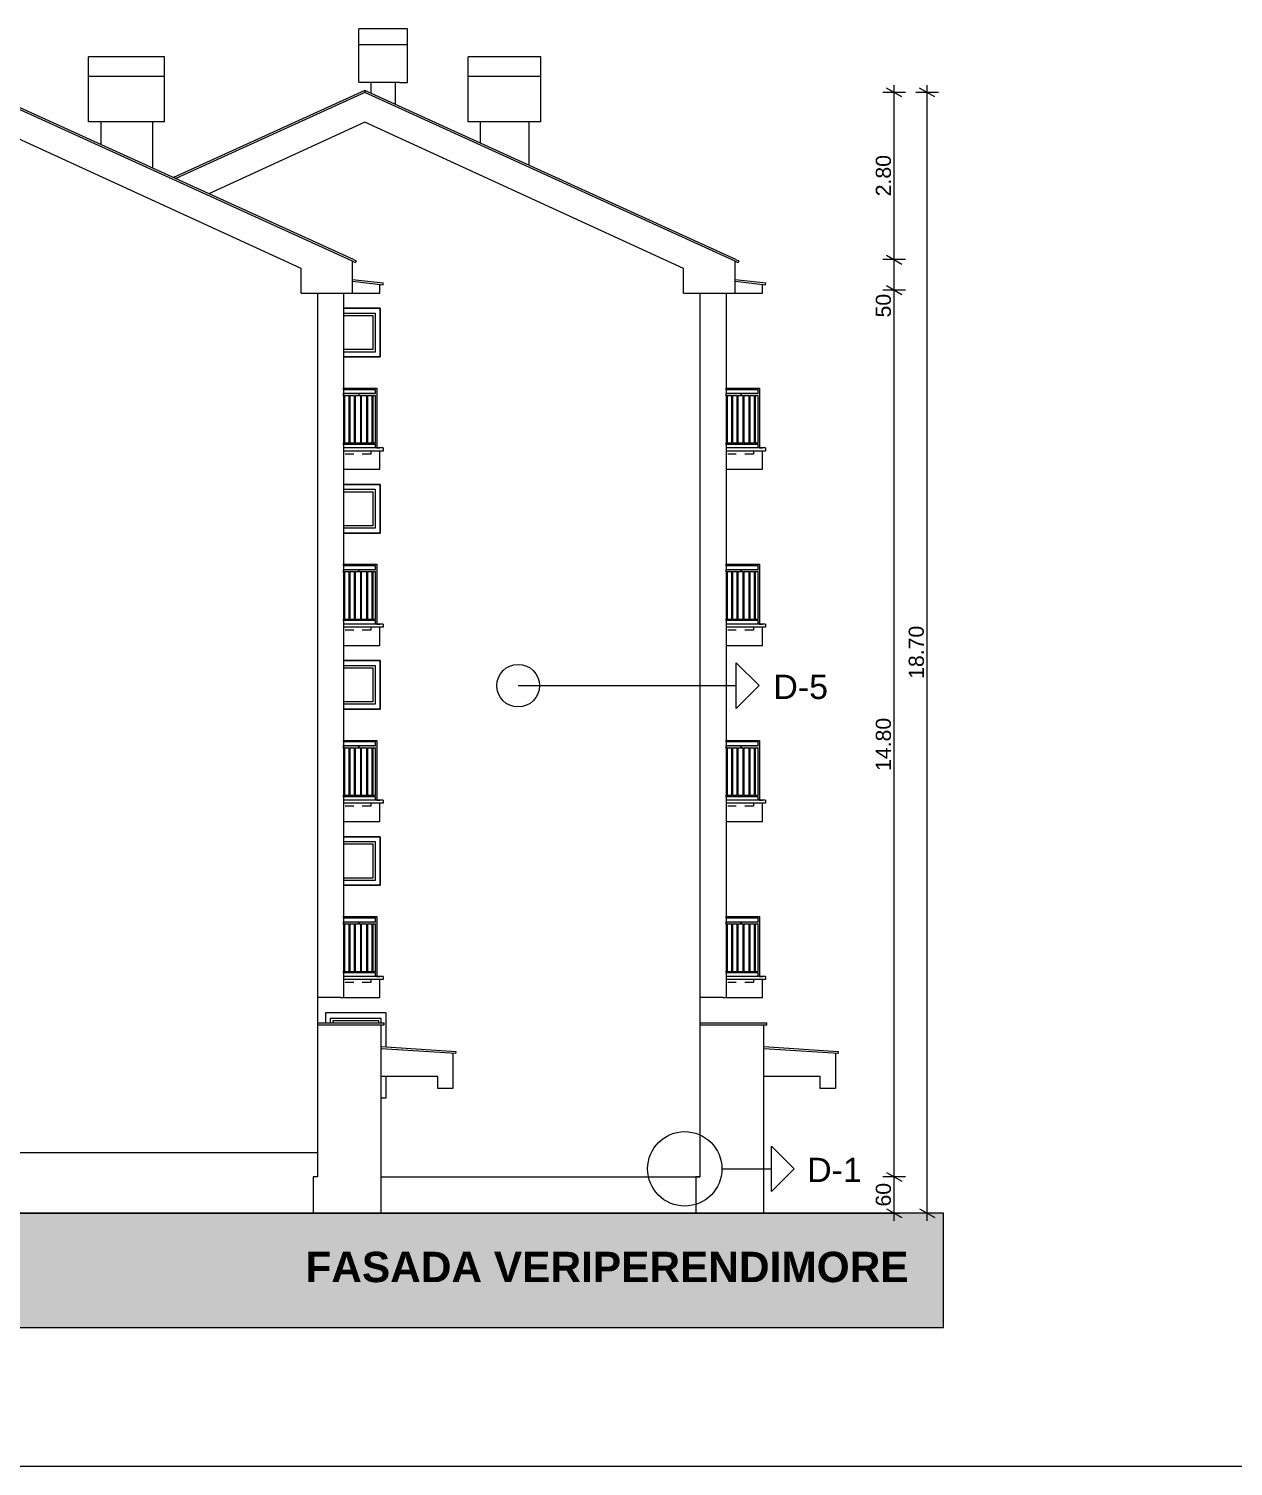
# Model space of a CAD drawing. Header units: millimetres. Extents: x 2791058 to 2855058, y -67651 to -18651.
# Drawn here: x 2812049 to 2831886, y -67651 to -43984 of the extents above; entities that cross this region are included whole.
import ezdxf

# ---------------------------------------------------------------- set-up
doc = ezdxf.new("R2010")
doc.units = ezdxf.units.MM
doc.header["$MEASUREMENT"] = 0
doc.linetypes.add('Dashed', pattern=[282.222223, 141.111112, -141.111112])
doc.linetypes.add('Hidden Line', pattern=[195.611112, 141.111112, -54.5])
for name, color, linetype, lineweight in [('2D Drafting - General_Pen_No__1', 7, 'Continuous', 0), ('Annotation - Text_Pen_No__1', 7, 'Continuous', 0), ('Annotation - Text_Pen_No__20', 1, 'Continuous', 0), ('Dimensioning - General_Pen_No__1', 7, 'Continuous', 0), ('Lines_Pen_No__20', 1, 'Continuous', 0), ('Shell - Roof_Pen_No__1', 7, 'Continuous', 0), ('Shell - Roof_Pen_No__20', 1, 'Continuous', 0), ('Shell - Roof_Pen_No__21', 7, 'Continuous', 0)]:
    doc.layers.add(name, color=color, linetype=linetype, lineweight=lineweight)
doc.layers.add('2D Drafting - General_Pen_No__61', color=7, linetype='Continuous', lineweight=0, true_color=0x6a6a6a)
doc.layers.add('Structural - Bearing_Pen_No__61', color=7, linetype='Continuous', lineweight=0, true_color=0x6a6a6a)
doc.layers.add('Dimensioning - General', color=7, linetype='Continuous')
doc.layers.add('Shell - Roof', color=7, linetype='Continuous')
doc.styles.add('GENERATED_STYLE_1', font='')
doc.styles.add('GENERATED_STYLE_3', font='')
doc.styles.add('GENERATED_STYLE_5', font='')
doc.styles.get('GENERATED_STYLE_1').set_extended_font_data('Arial')
doc.styles.get('GENERATED_STYLE_3').set_extended_font_data('Arial', bold=True)
doc.styles.get('GENERATED_STYLE_5').set_extended_font_data('Arial Unicode MS')
doc.dimstyles.new('GENERATED_STYLE__1', dxfattribs={"dimtxt": 250, "dimasz": 190, "dimexe": 0.18, "dimexo": 3, "dimgap": 0.09, "dimtad": 1, "dimlfac": 0.001, "dimzin": 0, "dimdsep": 46, "dimtxsty": 'GENERATED_STYLE_1', "dimblk": 'ARROWHEAD_2', "dimblk1": 'ARROWHEAD_2', "dimblk2": 'ARROWHEAD_2', "dimcen": 0.09, "dimclrd": 7, "dimclre": 7, "dimclrt": 7, "dimadec": 0, "dimazin": 0, "dimtfac": 1, "dimtdec": 4, "dimtmove": 0, "dimatfit": 3, "dimfxl": 1, "dimtolj": 1, "dimtzin": 0, "dimarcsym": 0})

# ---------------------------------------------------------------- blocks, each defined once
blk = doc.blocks.new('*D33', base_point=(2247654, -76425))
at = {"layer": 'Dimensioning - General_Pen_No__1', "color": 7, "linetype": 'Continuous', "lineweight": 0}
for p, q in [((2826490, -62885), (2826115, -62885)), ((2826177, -62813), (2826427, -62958)), ((2826302, -63485), (2826302, -62885)), ((2826177, -63413), (2826427, -63558)), ((2826490, -63485), (2826115, -63485)), ((2826302, -63608), (2826302, -63485))]:
    blk.add_line(p, q, dxfattribs=at)
at = {"layer": 'Dimensioning - General_Pen_No__1', "color": 7, "lineweight": 0, "insert": (2826252, -63375), "char_height": 250, "attachment_point": 7, "rotation": 90, "style": 'GENERATED_STYLE_1'}
blk.add_mtext('\\A1;{\\pql;\\fArial|b0|i0|c0|p34;60}', dxfattribs=at)
blk = doc.blocks.new('ARROWHEAD_2')
at = {"color": 0, "linetype": 'Continuous', "lineweight": 0}
for p, q in [((0, 0), (-1, 0)), ((-0.38, -0.66), (0.38, 0.66))]:
    blk.add_line(p, q, dxfattribs=at)
blk = doc.blocks.new('*D34', base_point=(2247654, -76425))
at = {"layer": 'Dimensioning - General_Pen_No__1', "color": 7, "linetype": 'Continuous', "lineweight": 0}
for p, q in [((2826177, -48213), (2826427, -48358)), ((2826490, -48285), (2826115, -48285)), ((2826302, -62885), (2826302, -48285)), ((2826490, -62885), (2826115, -62885)), ((2826177, -62813), (2826427, -62958))]:
    blk.add_line(p, q, dxfattribs=at)
at = {"layer": 'Dimensioning - General_Pen_No__1', "color": 7, "lineweight": 0, "char_height": 250, "attachment_point": 7, "rotation": 90, "style": 'GENERATED_STYLE_1'}
for s, insert in [('\\A1;{\\pql;\\fArial|b0|i0|c0|p34;50}', (2826252, -48737)), ('\\A1;{\\pql;\\fArial|b0|i0|c0|p34;14.80}', (2826252, -56203))]:
    blk.add_mtext(s, dxfattribs=dict(at, insert=insert))
blk = doc.blocks.new('*D35', base_point=(2247654, -76425))
at = {"layer": 'Dimensioning - General_Pen_No__1', "color": 7, "linetype": 'Continuous', "lineweight": 0}
for p, q in [((2826490, -47785), (2826115, -47785)), ((2826177, -47713), (2826427, -47858)), ((2826302, -48285), (2826302, -47785)), ((2826177, -48213), (2826427, -48358)), ((2826490, -48285), (2826115, -48285))]:
    blk.add_line(p, q, dxfattribs=at)
blk = doc.blocks.new('*D36', base_point=(2247654, -76425))
at = {"layer": 'Dimensioning - General_Pen_No__1', "color": 7, "linetype": 'Continuous', "lineweight": 0}
for p, q in [((2826427, -45105), (2826177, -44961)), ((2826302, -45033), (2826302, -44911)), ((2826490, -45033), (2826115, -45033)), ((2826302, -47785), (2826302, -45033)), ((2826490, -47785), (2826115, -47785)), ((2826177, -47713), (2826427, -47858))]:
    blk.add_line(p, q, dxfattribs=at)
at = {"layer": 'Dimensioning - General_Pen_No__1', "color": 7, "lineweight": 0, "insert": (2826252, -46742), "char_height": 250, "attachment_point": 7, "rotation": 90, "style": 'GENERATED_STYLE_1'}
blk.add_mtext('\\A1;{\\pql;\\fArial|b0|i0|c0|p34;2.80}', dxfattribs=at)
blk = doc.blocks.new('*D37', base_point=(2247654, -76425))
at = {"layer": 'Dimensioning - General_Pen_No__1', "color": 7, "linetype": 'Continuous', "lineweight": 0}
for p, q in [((2826969, -45105), (2826719, -44961)), ((2826844, -45033), (2826844, -44911)), ((2827031, -45033), (2826656, -45033)), ((2826844, -63485), (2826844, -45033)), ((2826719, -63413), (2826969, -63558)), ((2827031, -63485), (2826656, -63485)), ((2826844, -63608), (2826844, -63485))]:
    blk.add_line(p, q, dxfattribs=at)
at = {"layer": 'Dimensioning - General_Pen_No__1', "color": 7, "lineweight": 0, "insert": (2826794, -54687), "char_height": 250, "attachment_point": 7, "rotation": 90, "style": 'GENERATED_STYLE_1'}
blk.add_mtext('\\A1;{\\pql;\\fArial|b0|i0|c0|p34;18.70}', dxfattribs=at)
blk = doc.blocks.new('Line_1', base_point=(2820109, -54799))
at = {"layer": 'Shell - Roof_Pen_No__20', "color": 1, "linetype": 'Continuous', "lineweight": 0}
for p, q in [((2824076, -54799), (2823701, -54424)), ((2823701, -55174), (2823701, -54424)), ((2820109, -54799), (2823701, -54799)), ((2824076, -54799), (2823701, -55174))]:
    blk.add_line(p, q, dxfattribs=at)
blk = doc.blocks.new('Line_3', base_point=(2823466, -62755))
at = {"layer": 'Shell - Roof_Pen_No__20', "color": 1, "linetype": 'Continuous', "lineweight": 0}
for p, q in [((2824656, -62755), (2824281, -62380)), ((2824281, -63130), (2824281, -62380)), ((2823466, -62755), (2824281, -62755)), ((2824656, -62755), (2824281, -63130))]:
    blk.add_line(p, q, dxfattribs=at)

msp = doc.modelspace()

# ---------------------------------------------------------------- hatches: boundary and pattern name
at = {"layer": '2D Drafting - General_Pen_No__61', "linetype": 'Continuous', "lineweight": 0, "true_color": 0x6a6a6a}
msp.add_hatch(color=251, dxfattribs=at).paths.add_polyline_path([(2827113.941, -63485.425), (2800158.06, -63485.425), (2800158.06, -65369.581), (2827113.941, -65369.581)])
at = {"layer": 'Structural - Bearing_Pen_No__61', "linetype": 'Continuous', "lineweight": 0, "true_color": 0x6a6a6a}
for points in [[(2817233.848, -49900.833), (2817483.848, -49900.833), (2817483.848, -49926.06), (2817233.848, -49926.06)], [(2823533.848, -49900.833), (2823783.848, -49900.833), (2823783.848, -49926.06), (2823533.848, -49926.06)], [(2817233.848, -52800.833), (2817483.848, -52800.833), (2817483.848, -52826.06), (2817233.848, -52826.06)], [(2823533.848, -52800.833), (2823783.848, -52800.833), (2823783.848, -52826.06), (2823533.848, -52826.06)], [(2817233.848, -55700.833), (2817483.848, -55700.833), (2817483.848, -55726.06), (2817233.848, -55726.06)], [(2823533.848, -55700.833), (2823783.848, -55700.833), (2823783.848, -55726.06), (2823533.848, -55726.06)], [(2817233.848, -58600.833), (2817483.848, -58600.833), (2817483.848, -58626.06), (2817233.848, -58626.06)], [(2823533.848, -58600.833), (2823783.848, -58600.833), (2823783.848, -58626.06), (2823533.848, -58626.06)]]:
    msp.add_hatch(color=251, dxfattribs=at).paths.add_polyline_path(points)
h = msp.add_hatch(color=251, dxfattribs=at)
h.paths.add_polyline_path([(2817783.848, -49900.833), (2817783.848, -50886.06), (2817759.848, -50886.06), (2817759.848, -50828.56), (2817483.848, -50828.56), (2817483.848, -50803.56), (2817515.848, -50803.56), (2817515.848, -50026.06), (2817483.848, -50026.06), (2817483.848, -49986.06), (2817759.848, -49986.06), (2817759.848, -49926.06), (2817483.848, -49926.06), (2817483.848, -49900.833), (2817759.848, -49900.833)])
h.paths.add_polyline_path([(2817759.848, -50026.06), (2817713.348, -50026.06), (2817713.348, -50803.56), (2817759.848, -50803.56)], flags=0)
h.paths.add_polyline_path([(2817703.348, -50026.06), (2817625.848, -50026.06), (2817625.849, -50803.56), (2817703.348, -50803.56)], flags=0)
h.paths.add_polyline_path([(2817615.848, -50026.06), (2817525.848, -50026.06), (2817525.848, -50803.56), (2817615.848, -50803.56)], flags=0)
h = msp.add_hatch(color=251, dxfattribs=at)
h.paths.add_polyline_path([(2824083.848, -49900.833), (2824083.848, -50886.06), (2824059.848, -50886.06), (2824059.848, -50828.56), (2823783.848, -50828.56), (2823783.848, -50803.56), (2823815.848, -50803.56), (2823815.848, -50026.06), (2823783.848, -50026.06), (2823783.848, -49986.06), (2824059.848, -49986.06), (2824059.848, -49926.06), (2823783.848, -49926.06), (2823783.848, -49900.833), (2824059.848, -49900.833)])
h.paths.add_polyline_path([(2824059.848, -50026.06), (2824013.348, -50026.06), (2824013.348, -50803.56), (2824059.848, -50803.56)], flags=0)
h.paths.add_polyline_path([(2824003.348, -50026.06), (2823925.848, -50026.06), (2823925.849, -50803.56), (2824003.348, -50803.56)], flags=0)
h.paths.add_polyline_path([(2823915.848, -50026.06), (2823825.848, -50026.06), (2823825.848, -50803.56), (2823915.848, -50803.56)], flags=0)
h = msp.add_hatch(color=251, dxfattribs=at)
h.paths.add_polyline_path([(2817483.848, -50828.56), (2817233.848, -50828.56), (2817233.848, -50803.56), (2817240.848, -50803.56), (2817240.848, -50026.06), (2817233.848, -50026.06), (2817233.848, -49986.06), (2817483.848, -49986.06), (2817483.848, -50026.06), (2817425.848, -50026.06), (2817425.848, -50803.56), (2817483.848, -50803.56)])
h.paths.add_polyline_path([(2817415.848, -50803.56), (2817415.848, -50026.06), (2817338.348, -50026.06), (2817338.348, -50803.56)], flags=0)
h.paths.add_polyline_path([(2817250.848, -50803.56), (2817328.348, -50803.56), (2817328.348, -50026.06), (2817250.848, -50026.06)], flags=0)
h = msp.add_hatch(color=251, dxfattribs=at)
h.paths.add_polyline_path([(2823783.848, -50828.56), (2823533.848, -50828.56), (2823533.848, -50803.56), (2823540.848, -50803.56), (2823540.848, -50026.06), (2823533.848, -50026.06), (2823533.848, -49986.06), (2823783.848, -49986.06), (2823783.848, -50026.06), (2823725.848, -50026.06), (2823725.848, -50803.56), (2823783.848, -50803.56)])
h.paths.add_polyline_path([(2823715.848, -50803.56), (2823715.848, -50026.06), (2823638.348, -50026.06), (2823638.348, -50803.56)], flags=0)
h.paths.add_polyline_path([(2823550.848, -50803.56), (2823628.348, -50803.56), (2823628.348, -50026.06), (2823550.848, -50026.06)], flags=0)
h = msp.add_hatch(color=251, dxfattribs=at)
h.paths.add_polyline_path([(2817483.848, -53728.56), (2817233.848, -53728.56), (2817233.848, -53703.56), (2817240.848, -53703.56), (2817240.848, -52926.06), (2817233.848, -52926.06), (2817233.848, -52886.06), (2817483.848, -52886.06), (2817483.848, -52926.06), (2817425.848, -52926.06), (2817425.848, -53703.56), (2817483.848, -53703.56)])
h.paths.add_polyline_path([(2817415.848, -53703.56), (2817415.848, -52926.06), (2817338.348, -52926.06), (2817338.348, -53703.56)], flags=0)
h.paths.add_polyline_path([(2817250.848, -53703.56), (2817328.348, -53703.56), (2817328.348, -52926.06), (2817250.848, -52926.06)], flags=0)
h = msp.add_hatch(color=251, dxfattribs=at)
h.paths.add_polyline_path([(2817783.848, -52800.833), (2817783.848, -53786.06), (2817759.848, -53786.06), (2817759.848, -53728.56), (2817483.848, -53728.56), (2817483.848, -53703.56), (2817515.848, -53703.56), (2817515.848, -52926.06), (2817483.848, -52926.06), (2817483.848, -52886.06), (2817759.848, -52886.06), (2817759.848, -52826.06), (2817483.848, -52826.06), (2817483.848, -52800.833), (2817759.848, -52800.833)])
h.paths.add_polyline_path([(2817759.848, -52926.06), (2817713.348, -52926.06), (2817713.348, -53703.56), (2817759.848, -53703.56)], flags=0)
h.paths.add_polyline_path([(2817703.348, -52926.06), (2817625.848, -52926.06), (2817625.849, -53703.56), (2817703.348, -53703.56)], flags=0)
h.paths.add_polyline_path([(2817615.848, -52926.06), (2817525.848, -52926.06), (2817525.848, -53703.56), (2817615.848, -53703.56)], flags=0)
h = msp.add_hatch(color=251, dxfattribs=at)
h.paths.add_polyline_path([(2823783.848, -53728.56), (2823533.848, -53728.56), (2823533.848, -53703.56), (2823540.848, -53703.56), (2823540.848, -52926.06), (2823533.848, -52926.06), (2823533.848, -52886.06), (2823783.848, -52886.06), (2823783.848, -52926.06), (2823725.848, -52926.06), (2823725.848, -53703.56), (2823783.848, -53703.56)])
h.paths.add_polyline_path([(2823715.848, -53703.56), (2823715.848, -52926.06), (2823638.348, -52926.06), (2823638.348, -53703.56)], flags=0)
h.paths.add_polyline_path([(2823550.848, -53703.56), (2823628.348, -53703.56), (2823628.348, -52926.06), (2823550.848, -52926.06)], flags=0)
h = msp.add_hatch(color=251, dxfattribs=at)
h.paths.add_polyline_path([(2824083.848, -52800.833), (2824083.848, -53786.06), (2824059.848, -53786.06), (2824059.848, -53728.56), (2823783.848, -53728.56), (2823783.848, -53703.56), (2823815.848, -53703.56), (2823815.848, -52926.06), (2823783.848, -52926.06), (2823783.848, -52886.06), (2824059.848, -52886.06), (2824059.848, -52826.06), (2823783.848, -52826.06), (2823783.848, -52800.833), (2824059.848, -52800.833)])
h.paths.add_polyline_path([(2824059.848, -52926.06), (2824013.348, -52926.06), (2824013.348, -53703.56), (2824059.848, -53703.56)], flags=0)
h.paths.add_polyline_path([(2824003.348, -52926.06), (2823925.848, -52926.06), (2823925.849, -53703.56), (2824003.348, -53703.56)], flags=0)
h.paths.add_polyline_path([(2823915.848, -52926.06), (2823825.848, -52926.06), (2823825.848, -53703.56), (2823915.848, -53703.56)], flags=0)
h = msp.add_hatch(color=251, dxfattribs=at)
h.paths.add_polyline_path([(2817483.848, -56628.56), (2817233.848, -56628.56), (2817233.848, -56603.56), (2817240.848, -56603.56), (2817240.848, -55826.06), (2817233.848, -55826.06), (2817233.848, -55786.06), (2817483.848, -55786.06), (2817483.848, -55826.06), (2817425.848, -55826.06), (2817425.848, -56603.56), (2817483.848, -56603.56)])
h.paths.add_polyline_path([(2817415.848, -56603.56), (2817415.848, -55826.06), (2817338.348, -55826.06), (2817338.348, -56603.56)], flags=0)
h.paths.add_polyline_path([(2817250.848, -56603.56), (2817328.348, -56603.56), (2817328.348, -55826.06), (2817250.848, -55826.06)], flags=0)
h = msp.add_hatch(color=251, dxfattribs=at)
h.paths.add_polyline_path([(2817783.848, -55700.833), (2817783.848, -56686.06), (2817759.848, -56686.06), (2817759.848, -56628.56), (2817483.848, -56628.56), (2817483.848, -56603.56), (2817515.848, -56603.56), (2817515.848, -55826.06), (2817483.848, -55826.06), (2817483.848, -55786.06), (2817759.848, -55786.06), (2817759.848, -55726.06), (2817483.848, -55726.06), (2817483.848, -55700.833), (2817759.848, -55700.833)])
h.paths.add_polyline_path([(2817759.848, -55826.06), (2817713.348, -55826.06), (2817713.348, -56603.56), (2817759.848, -56603.56)], flags=0)
h.paths.add_polyline_path([(2817703.348, -55826.06), (2817625.848, -55826.06), (2817625.849, -56603.56), (2817703.348, -56603.56)], flags=0)
h.paths.add_polyline_path([(2817615.848, -55826.06), (2817525.848, -55826.06), (2817525.848, -56603.56), (2817615.848, -56603.56)], flags=0)
h = msp.add_hatch(color=251, dxfattribs=at)
h.paths.add_polyline_path([(2823783.848, -56628.56), (2823533.848, -56628.56), (2823533.848, -56603.56), (2823540.848, -56603.56), (2823540.848, -55826.06), (2823533.848, -55826.06), (2823533.848, -55786.06), (2823783.848, -55786.06), (2823783.848, -55826.06), (2823725.848, -55826.06), (2823725.848, -56603.56), (2823783.848, -56603.56)])
h.paths.add_polyline_path([(2823715.848, -56603.56), (2823715.848, -55826.06), (2823638.348, -55826.06), (2823638.348, -56603.56)], flags=0)
h.paths.add_polyline_path([(2823550.848, -56603.56), (2823628.348, -56603.56), (2823628.348, -55826.06), (2823550.848, -55826.06)], flags=0)
h = msp.add_hatch(color=251, dxfattribs=at)
h.paths.add_polyline_path([(2824083.848, -55700.833), (2824083.848, -56686.06), (2824059.848, -56686.06), (2824059.848, -56628.56), (2823783.848, -56628.56), (2823783.848, -56603.56), (2823815.848, -56603.56), (2823815.848, -55826.06), (2823783.848, -55826.06), (2823783.848, -55786.06), (2824059.848, -55786.06), (2824059.848, -55726.06), (2823783.848, -55726.06), (2823783.848, -55700.833), (2824059.848, -55700.833)])
h.paths.add_polyline_path([(2824059.848, -55826.06), (2824013.348, -55826.06), (2824013.348, -56603.56), (2824059.848, -56603.56)], flags=0)
h.paths.add_polyline_path([(2824003.348, -55826.06), (2823925.848, -55826.06), (2823925.849, -56603.56), (2824003.348, -56603.56)], flags=0)
h.paths.add_polyline_path([(2823915.848, -55826.06), (2823825.848, -55826.06), (2823825.848, -56603.56), (2823915.848, -56603.56)], flags=0)
h = msp.add_hatch(color=251, dxfattribs=at)
h.paths.add_polyline_path([(2817483.848, -59528.56), (2817233.848, -59528.56), (2817233.848, -59503.56), (2817240.848, -59503.56), (2817240.848, -58726.06), (2817233.848, -58726.06), (2817233.848, -58686.06), (2817483.848, -58686.06), (2817483.848, -58726.06), (2817425.848, -58726.06), (2817425.848, -59503.56), (2817483.848, -59503.56)])
h.paths.add_polyline_path([(2817415.848, -59503.56), (2817415.848, -58726.06), (2817338.348, -58726.06), (2817338.348, -59503.56)], flags=0)
h.paths.add_polyline_path([(2817250.848, -59503.56), (2817328.348, -59503.56), (2817328.348, -58726.06), (2817250.848, -58726.06)], flags=0)
h = msp.add_hatch(color=251, dxfattribs=at)
h.paths.add_polyline_path([(2817783.848, -58600.833), (2817783.848, -59586.06), (2817759.848, -59586.06), (2817759.848, -59528.56), (2817483.848, -59528.56), (2817483.848, -59503.56), (2817515.848, -59503.56), (2817515.848, -58726.06), (2817483.848, -58726.06), (2817483.848, -58686.06), (2817759.848, -58686.06), (2817759.848, -58626.06), (2817483.848, -58626.06), (2817483.848, -58600.833), (2817759.848, -58600.833)])
h.paths.add_polyline_path([(2817759.848, -58726.06), (2817713.348, -58726.06), (2817713.348, -59503.56), (2817759.848, -59503.56)], flags=0)
h.paths.add_polyline_path([(2817703.348, -58726.06), (2817625.848, -58726.06), (2817625.849, -59503.56), (2817703.348, -59503.56)], flags=0)
h.paths.add_polyline_path([(2817615.848, -58726.06), (2817525.848, -58726.06), (2817525.848, -59503.56), (2817615.848, -59503.56)], flags=0)
h = msp.add_hatch(color=251, dxfattribs=at)
h.paths.add_polyline_path([(2823783.848, -59528.56), (2823533.848, -59528.56), (2823533.848, -59503.56), (2823540.848, -59503.56), (2823540.848, -58726.06), (2823533.848, -58726.06), (2823533.848, -58686.06), (2823783.848, -58686.06), (2823783.848, -58726.06), (2823725.848, -58726.06), (2823725.848, -59503.56), (2823783.848, -59503.56)])
h.paths.add_polyline_path([(2823715.848, -59503.56), (2823715.848, -58726.06), (2823638.348, -58726.06), (2823638.348, -59503.56)], flags=0)
h.paths.add_polyline_path([(2823550.848, -59503.56), (2823628.348, -59503.56), (2823628.348, -58726.06), (2823550.848, -58726.06)], flags=0)
h = msp.add_hatch(color=251, dxfattribs=at)
h.paths.add_polyline_path([(2824083.848, -58600.833), (2824083.848, -59586.06), (2824059.848, -59586.06), (2824059.848, -59528.56), (2823783.848, -59528.56), (2823783.848, -59503.56), (2823815.848, -59503.56), (2823815.848, -58726.06), (2823783.848, -58726.06), (2823783.848, -58686.06), (2824059.848, -58686.06), (2824059.848, -58626.06), (2823783.848, -58626.06), (2823783.848, -58600.833), (2824059.848, -58600.833)])
h.paths.add_polyline_path([(2824059.848, -58726.06), (2824013.348, -58726.06), (2824013.348, -59503.56), (2824059.848, -59503.56)], flags=0)
h.paths.add_polyline_path([(2824003.348, -58726.06), (2823925.848, -58726.06), (2823925.849, -59503.56), (2824003.348, -59503.56)], flags=0)
h.paths.add_polyline_path([(2823915.848, -58726.06), (2823825.848, -58726.06), (2823825.848, -59503.56), (2823915.848, -59503.56)], flags=0)

# ---------------------------------------------------------------- linework, layer by layer
at = {"layer": '2D Drafting - General_Pen_No__1', "color": 7, "linetype": 'Continuous', "lineweight": 0, "flags": 128}
msp.add_lwpolyline([(2827113.941, -63485.425), (2800158.06, -63485.425), (2800158.06, -65369.581), (2827113.941, -65369.581)], close=True, dxfattribs=at)
at = {"layer": 'Lines_Pen_No__20', "color": 1, "linetype": 'Hidden Line', "lineweight": 0}
for p, q in [((2817834.948, -48586.06), (2817233.848, -48586.06)), ((2817834.948, -48726.06), (2817834.948, -48586.06)), ((2817834.948, -51626.06), (2817834.948, -51486.06)), ((2817834.948, -54526.06), (2817834.948, -54386.06)), ((2817834.948, -57426.06), (2817834.948, -57286.06))]:
    msp.add_line(p, q, dxfattribs=at)
at = {"layer": 'Lines_Pen_No__20', "color": 1, "linetype": 'Continuous', "lineweight": 0}
for p, q in [((2817854.948, -60279.564), (2817014.948, -60279.564)), ((2817014.948, -60279.564), (2817014.948, -60351.378)), ((2817814.948, -60319.564), (2817054.948, -60319.564)), ((2817054.948, -60319.564), (2817054.948, -60351.378)), ((2817814.948, -60351.378), (2817814.948, -60319.564)), ((2817854.948, -60351.378), (2817854.948, -60279.564)), ((2817854.948, -60778.35), (2817854.948, -60748.287))]:
    msp.add_line(p, q, dxfattribs=at)
for points in [[(2817233.848, -48586.06), (2817834.948, -48586.06), (2817834.948, -49386.06), (2817233.848, -49386.06)], [(2817233.848, -48666.06), (2817754.948, -48666.06), (2817754.948, -49306.06), (2817233.848, -49306.06)], [(2817233.848, -48706.06), (2817714.948, -48706.06), (2817714.948, -49266.06), (2817233.848, -49266.06)], [(2817233.848, -51486.06), (2817834.948, -51486.06), (2817834.948, -52286.06), (2817233.848, -52286.06)], [(2817233.848, -51566.06), (2817754.948, -51566.06), (2817754.948, -52206.06), (2817233.848, -52206.06)], [(2817233.848, -51606.06), (2817714.948, -51606.06), (2817714.948, -52166.06), (2817233.848, -52166.06)], [(2817233.848, -54386.06), (2817834.948, -54386.06), (2817834.948, -55186.06), (2817233.848, -55186.06)], [(2817233.848, -54466.06), (2817754.948, -54466.06), (2817754.948, -55106.06), (2817233.848, -55106.06)], [(2817233.848, -54506.06), (2817714.948, -54506.06), (2817714.948, -55066.06), (2817233.848, -55066.06)], [(2817233.848, -57286.06), (2817834.948, -57286.06), (2817834.948, -58086.06), (2817233.848, -58086.06)], [(2817233.848, -57366.06), (2817754.948, -57366.06), (2817754.948, -58006.06), (2817233.848, -58006.06)], [(2817233.848, -57406.06), (2817714.948, -57406.06), (2817714.948, -57966.06), (2817233.848, -57966.06)]]:
    msp.add_lwpolyline(points, dxfattribs=at)
for centre, radius in [((2820108.871, -54799.219), 351.057), ((2822853.351, -62754.739), 612.502)]:
    msp.add_circle(centre, radius, dxfattribs=at)
at = {"layer": 'Shell - Roof_Pen_No__1', "color": 7, "linetype": 'Continuous', "lineweight": 0}
for p, q in [((2817684.979, -44865.481), (2817684.979, -45046.654)), ((2818084.979, -44866.115), (2818084.979, -45228.635))]:
    msp.add_line(p, q, dxfattribs=at)
at = {"layer": 'Shell - Roof_Pen_No__20', "color": 1, "linetype": 'Continuous', "lineweight": 0}
for p, q in [((2817834.948, -48586.06), (2817233.848, -48586.06)), ((2817834.948, -49386.06), (2817834.948, -48586.06)), ((2817233.848, -49386.06), (2817834.948, -49386.06)), ((2817834.948, -52286.06), (2817834.948, -51486.06)), ((2817233.848, -52286.06), (2817834.948, -52286.06)), ((2817834.948, -55186.06), (2817834.948, -54386.06)), ((2817233.848, -55186.06), (2817834.948, -55186.06)), ((2817834.948, -58086.06), (2817834.948, -57286.06)), ((2817233.848, -58086.06), (2817834.948, -58086.06)), ((2817934.948, -60186.06), (2816934.948, -60186.06)), ((2816934.948, -60186.06), (2816934.948, -60351.378)), ((2817934.948, -60753.463), (2817934.948, -60186.06)), ((2817934.948, -61586.06), (2817934.948, -61236.06)), ((2817853.848, -61586.06), (2817934.948, -61586.06))]:
    msp.add_line(p, q, dxfattribs=at)
at = {"layer": 'Shell - Roof_Pen_No__21', "color": 7, "linetype": 'Continuous', "lineweight": 0}
for p, q in [((2817484.979, -44865.481), (2817484.979, -43983.585)), ((2818284.979, -43984.22), (2817484.979, -43984.22)), ((2818284.979, -44866.115), (2818284.979, -43984.22)), ((2818284.979, -44250.539), (2817484.979, -44250.539)), ((2814284.979, -44443.721), (2813036.229, -44443.721)), ((2813036.229, -45518.196), (2813036.229, -44443.721)), ((2814284.979, -45518.196), (2814284.979, -44443.721)), ((2820484.979, -44443.721), (2819284.979, -44443.721)), ((2819284.979, -45518.196), (2819284.979, -44443.721)), ((2820484.979, -45518.196), (2820484.979, -44443.721)), ((2814284.979, -44768.196), (2813036.229, -44768.196)), ((2818153.596, -44866.115), (2817484.979, -44866.115)), ((2818153.596, -44866.115), (2818284.979, -44866.115)), ((2820484.979, -44768.196), (2819284.979, -44768.196)), ((2817396.271, -47781.5), (2811283.848, -45000.645)), ((2817383.848, -47808.807), (2811283.848, -45033.603)), ((2817583.842, -45000.642), (2814433.842, -46433.739)), ((2817583.842, -45033.601), (2814470.064, -46450.218)), ((2817583.848, -45000.645), (2817583.842, -45033.603)), ((2823696.271, -47781.5), (2817583.848, -45000.645)), ((2823683.848, -47808.807), (2817583.848, -45033.603)), ((2816533.848, -47930.435), (2811283.848, -45520.85)), ((2814284.979, -45518.196), (2813036.229, -45518.196)), ((2813386.229, -45518.196), (2813236.229, -45518.196)), ((2813236.229, -45518.196), (2813236.229, -45888.884)), ((2813437.612, -45517.562), (2813337.612, -45517.562)), ((2814084.979, -45518.196), (2814084.979, -46275.023)), ((2817583.848, -45520.85), (2815016.896, -46699)), ((2822833.848, -47930.435), (2817583.848, -45520.85)), ((2819434.979, -45518.196), (2819284.979, -45518.196)), ((2820484.979, -45518.196), (2819434.979, -45518.196)), ((2819484.979, -45518.196), (2819484.979, -45865.567)), ((2820284.979, -45518.196), (2820284.979, -46229.528)), ((2817396.271, -47781.5), (2817441.782, -47802.206)), ((2817441.782, -47802.206), (2817429.359, -47829.513)), ((2823696.271, -47781.5), (2823741.782, -47802.206)), ((2823741.782, -47802.206), (2823729.359, -47829.513)), ((2816533.848, -48336.06), (2816533.848, -47930.435)), ((2817383.848, -48336.06), (2817383.848, -47808.807)), ((2817383.848, -47808.807), (2817429.359, -47829.513)), ((2822833.848, -48336.06), (2822833.848, -47930.435)), ((2823683.848, -48336.06), (2823683.848, -47808.807)), ((2823683.848, -47808.807), (2823729.359, -47829.513)), ((2817383.848, -48111.431), (2817886.855, -48167.32)), ((2817383.848, -48141.615), (2817883.542, -48197.137)), ((2817833.848, -48336.06), (2817833.848, -48191.615)), ((2817883.542, -48197.137), (2817886.855, -48167.32)), ((2823683.848, -48111.431), (2824186.855, -48167.32)), ((2823683.848, -48141.615), (2824183.542, -48197.137)), ((2824133.848, -48336.06), (2824133.848, -48191.615)), ((2824183.542, -48197.137), (2824186.855, -48167.32)), ((2816533.848, -48336.06), (2817333.848, -48336.06)), ((2816803.848, -48336.06), (2816803.848, -62886.06)), ((2817233.848, -48336.06), (2817233.848, -59936.06)), ((2817233.848, -48336.06), (2817833.848, -48336.06)), ((2822833.848, -48336.06), (2823633.848, -48336.06)), ((2823103.848, -48336.06), (2823103.848, -62886.06)), ((2823533.848, -48336.06), (2823533.848, -59936.06)), ((2823533.848, -48336.06), (2824133.848, -48336.06)), ((2817834.948, -48586.06), (2817233.848, -48586.06)), ((2817834.948, -49386.06), (2817834.948, -48586.06)), ((2817233.848, -49386.06), (2817834.948, -49386.06)), ((2817783.848, -50886.06), (2817233.848, -50886.06)), ((2817883.848, -50886.06), (2817233.848, -50886.06)), ((2817883.848, -50936.06), (2817233.848, -50936.06)), ((2817783.848, -50886.06), (2817833.848, -50886.06)), ((2817833.848, -51236.06), (2817833.848, -50936.06)), ((2817883.848, -50886.06), (2817883.848, -50936.06)), ((2824083.848, -50886.06), (2823533.848, -50886.06)), ((2824183.848, -50886.06), (2823533.848, -50886.06)), ((2824183.848, -50936.06), (2823533.848, -50936.06)), ((2824083.848, -50886.06), (2824133.848, -50886.06)), ((2824133.848, -51236.06), (2824133.848, -50936.06)), ((2824183.848, -50886.06), (2824183.848, -50936.06)), ((2817233.848, -51236.06), (2817833.848, -51236.06)), ((2823533.848, -51236.06), (2824133.848, -51236.06)), ((2817834.948, -51486.06), (2817233.848, -51486.06)), ((2817834.948, -52286.06), (2817834.948, -51486.06)), ((2817834.948, -52286.06), (2817834.948, -51486.06)), ((2817233.848, -52286.06), (2817834.948, -52286.06)), ((2817233.848, -52286.06), (2817834.948, -52286.06)), ((2817783.848, -53786.06), (2817233.848, -53786.06)), ((2817883.848, -53786.06), (2817233.848, -53786.06)), ((2817883.848, -53836.06), (2817233.848, -53836.06)), ((2817783.848, -53786.06), (2817833.848, -53786.06)), ((2817833.848, -54136.06), (2817833.848, -53836.06)), ((2817883.848, -53786.06), (2817883.848, -53836.06)), ((2824083.848, -53786.06), (2823533.848, -53786.06)), ((2824183.848, -53786.06), (2823533.848, -53786.06)), ((2824183.848, -53836.06), (2823533.848, -53836.06)), ((2824083.848, -53786.06), (2824133.848, -53786.06)), ((2824133.848, -54136.06), (2824133.848, -53836.06)), ((2824183.848, -53786.06), (2824183.848, -53836.06)), ((2817233.848, -54136.06), (2817833.848, -54136.06)), ((2823533.848, -54136.06), (2824133.848, -54136.06)), ((2817834.948, -54386.06), (2817233.848, -54386.06)), ((2817834.948, -55186.06), (2817834.948, -54386.06)), ((2817834.948, -55186.06), (2817834.948, -54386.06)), ((2817233.848, -55186.06), (2817834.948, -55186.06)), ((2817233.848, -55186.06), (2817834.948, -55186.06)), ((2817783.848, -56686.06), (2817233.848, -56686.06)), ((2817883.848, -56686.06), (2817233.848, -56686.06)), ((2817883.848, -56736.06), (2817233.848, -56736.06)), ((2817783.848, -56686.06), (2817833.848, -56686.06)), ((2817833.848, -57036.06), (2817833.848, -56736.06)), ((2817883.848, -56686.06), (2817883.848, -56736.06)), ((2824083.848, -56686.06), (2823533.848, -56686.06)), ((2824183.848, -56686.06), (2823533.848, -56686.06)), ((2824183.848, -56736.06), (2823533.848, -56736.06)), ((2824083.848, -56686.06), (2824133.848, -56686.06)), ((2824133.848, -57036.06), (2824133.848, -56736.06)), ((2824183.848, -56686.06), (2824183.848, -56736.06)), ((2817233.848, -57036.06), (2817833.848, -57036.06)), ((2823533.848, -57036.06), (2824133.848, -57036.06)), ((2817834.948, -57286.06), (2817233.848, -57286.06)), ((2817834.948, -58086.06), (2817834.948, -57286.06)), ((2817834.948, -58086.06), (2817834.948, -57286.06)), ((2817233.848, -58086.06), (2817834.948, -58086.06)), ((2817233.848, -58086.06), (2817834.948, -58086.06)), ((2817883.848, -59586.06), (2817233.848, -59586.06)), ((2817883.848, -59636.06), (2817233.848, -59636.06)), ((2817783.848, -59586.06), (2817833.848, -59586.06)), ((2817833.848, -59936.06), (2817833.848, -59636.06)), ((2817883.848, -59586.06), (2817883.848, -59636.06)), ((2824183.848, -59586.06), (2823533.848, -59586.06)), ((2824183.848, -59636.06), (2823533.848, -59636.06)), ((2824083.848, -59586.06), (2824133.848, -59586.06)), ((2824133.848, -59936.06), (2824133.848, -59636.06)), ((2824183.848, -59586.06), (2824183.848, -59636.06)), ((2817183.848, -59936.06), (2816803.848, -59936.06)), ((2817183.848, -59936.06), (2817833.848, -59936.06)), ((2823483.848, -59936.06), (2823103.848, -59936.06)), ((2823483.848, -59936.06), (2824133.848, -59936.06)), ((2816803.848, -60351.378), (2817903.848, -60351.378)), ((2817903.848, -60381.378), (2817903.848, -60351.378)), ((2823103.848, -60351.378), (2824203.848, -60351.378)), ((2824203.848, -60381.378), (2824203.848, -60351.378)), ((2816803.848, -60381.378), (2817903.848, -60381.378)), ((2817853.848, -63486.06), (2817853.848, -60381.378)), ((2823103.848, -60381.378), (2824203.848, -60381.378)), ((2824153.848, -63486.06), (2824153.848, -60381.378)), ((2819085.872, -60827.915), (2817853.848, -60748.216)), ((2819083.936, -60857.853), (2817853.848, -60778.279)), ((2825385.872, -60827.915), (2824153.848, -60748.216)), ((2825383.936, -60857.853), (2824153.848, -60778.279)), ((2819033.848, -60854.612), (2819033.848, -61431.378)), ((2819083.936, -60857.853), (2819085.872, -60827.915)), ((2825333.848, -60854.612), (2825333.848, -61431.378)), ((2825383.936, -60857.853), (2825385.872, -60827.915)), ((2818783.848, -61236.06), (2817853.848, -61236.06)), ((2818783.848, -61431.378), (2818783.848, -61236.06)), ((2825083.848, -61236.06), (2824153.848, -61236.06)), ((2825083.848, -61431.378), (2825083.848, -61236.06)), ((2819033.848, -61431.378), (2818783.848, -61431.378)), ((2825333.848, -61431.378), (2825083.848, -61431.378)), ((2805815.23, -62486.06), (2816803.848, -62486.06)), ((2812115.23, -62486.06), (2816803.848, -62486.06)), ((2816803.848, -62886.06), (2816733.848, -62886.06)), ((2816733.848, -62886.06), (2816733.848, -63486.06)), ((2817853.848, -62886.06), (2823103.848, -62886.06)), ((2823103.848, -62886.06), (2823033.848, -62886.06)), ((2823033.848, -62886.06), (2823033.848, -63486.06)), ((2800158.06, -63485.425), (2826393.639, -63485.425)), ((2791057.579, -67651.285), (2855057.579, -67651.285))]:
    msp.add_line(p, q, dxfattribs=at)
at = {"layer": 'Shell - Roof_Pen_No__21', "color": 7, "linetype": 'Dashed', "lineweight": 0}
for p, q in [((2817683.848, -50986.06), (2817233.848, -50986.06)), ((2817683.848, -50936.06), (2817683.848, -50986.06)), ((2823983.848, -50986.06), (2823533.848, -50986.06)), ((2823983.848, -50936.06), (2823983.848, -50986.06)), ((2817683.848, -53886.06), (2817233.848, -53886.06)), ((2817683.848, -53836.06), (2817683.848, -53886.06)), ((2823983.848, -53886.06), (2823533.848, -53886.06)), ((2823983.848, -53836.06), (2823983.848, -53886.06)), ((2817683.848, -56786.06), (2817233.848, -56786.06)), ((2817683.848, -56736.06), (2817683.848, -56786.06)), ((2823983.848, -56786.06), (2823533.848, -56786.06)), ((2823983.848, -56736.06), (2823983.848, -56786.06)), ((2817683.848, -59636.06), (2817683.848, -59686.06)), ((2823983.848, -59636.06), (2823983.848, -59686.06)), ((2817683.848, -59686.06), (2817233.848, -59686.06)), ((2823983.848, -59686.06), (2823533.848, -59686.06))]:
    msp.add_line(p, q, dxfattribs=at)
at = {"layer": 'Structural - Bearing_Pen_No__61', "color": 251, "linetype": 'Continuous', "lineweight": 0, "true_color": 0x6a6a6a, "flags": 128}
for points in [[(2817233.848, -49900.833), (2817483.848, -49900.833), (2817483.848, -49926.06), (2817233.848, -49926.06)], [(2817783.848, -49900.833), (2817783.848, -50886.06), (2817759.848, -50886.06), (2817759.848, -50828.56), (2817483.848, -50828.56), (2817483.848, -50803.56), (2817515.848, -50803.56), (2817515.848, -50026.06), (2817483.848, -50026.06), (2817483.848, -49986.06), (2817759.848, -49986.06), (2817759.848, -49926.06), (2817483.848, -49926.06), (2817483.848, -49900.833), (2817759.848, -49900.833)], [(2823533.848, -49900.833), (2823783.848, -49900.833), (2823783.848, -49926.06), (2823533.848, -49926.06)], [(2824083.848, -49900.833), (2824083.848, -50886.06), (2824059.848, -50886.06), (2824059.848, -50828.56), (2823783.848, -50828.56), (2823783.848, -50803.56), (2823815.848, -50803.56), (2823815.848, -50026.06), (2823783.848, -50026.06), (2823783.848, -49986.06), (2824059.848, -49986.06), (2824059.848, -49926.06), (2823783.848, -49926.06), (2823783.848, -49900.833), (2824059.848, -49900.833)], [(2817483.848, -50828.56), (2817233.848, -50828.56), (2817233.848, -50803.56), (2817240.848, -50803.56), (2817240.848, -50026.06), (2817233.848, -50026.06), (2817233.848, -49986.06), (2817483.848, -49986.06), (2817483.848, -50026.06), (2817425.848, -50026.06), (2817425.848, -50803.56), (2817483.848, -50803.56)], [(2817250.848, -50803.56), (2817328.348, -50803.56), (2817328.348, -50026.06), (2817250.848, -50026.06)], [(2817415.848, -50803.56), (2817415.848, -50026.06), (2817338.348, -50026.06), (2817338.348, -50803.56)], [(2817615.848, -50026.06), (2817525.848, -50026.06), (2817525.848, -50803.56), (2817615.848, -50803.56)], [(2817703.348, -50026.06), (2817625.848, -50026.06), (2817625.849, -50803.56), (2817703.348, -50803.56)], [(2817759.848, -50026.06), (2817713.348, -50026.06), (2817713.348, -50803.56), (2817759.848, -50803.56)], [(2823783.848, -50828.56), (2823533.848, -50828.56), (2823533.848, -50803.56), (2823540.848, -50803.56), (2823540.848, -50026.06), (2823533.848, -50026.06), (2823533.848, -49986.06), (2823783.848, -49986.06), (2823783.848, -50026.06), (2823725.848, -50026.06), (2823725.848, -50803.56), (2823783.848, -50803.56)], [(2823550.848, -50803.56), (2823628.348, -50803.56), (2823628.348, -50026.06), (2823550.848, -50026.06)], [(2823715.848, -50803.56), (2823715.848, -50026.06), (2823638.348, -50026.06), (2823638.348, -50803.56)], [(2823915.848, -50026.06), (2823825.848, -50026.06), (2823825.848, -50803.56), (2823915.848, -50803.56)], [(2824003.348, -50026.06), (2823925.848, -50026.06), (2823925.849, -50803.56), (2824003.348, -50803.56)], [(2824059.848, -50026.06), (2824013.348, -50026.06), (2824013.348, -50803.56), (2824059.848, -50803.56)], [(2817233.848, -52800.833), (2817483.848, -52800.833), (2817483.848, -52826.06), (2817233.848, -52826.06)], [(2817483.848, -53728.56), (2817233.848, -53728.56), (2817233.848, -53703.56), (2817240.848, -53703.56), (2817240.848, -52926.06), (2817233.848, -52926.06), (2817233.848, -52886.06), (2817483.848, -52886.06), (2817483.848, -52926.06), (2817425.848, -52926.06), (2817425.848, -53703.56), (2817483.848, -53703.56)], [(2817250.848, -53703.56), (2817328.348, -53703.56), (2817328.348, -52926.06), (2817250.848, -52926.06)], [(2817415.848, -53703.56), (2817415.848, -52926.06), (2817338.348, -52926.06), (2817338.348, -53703.56)], [(2817783.848, -52800.833), (2817783.848, -53786.06), (2817759.848, -53786.06), (2817759.848, -53728.56), (2817483.848, -53728.56), (2817483.848, -53703.56), (2817515.848, -53703.56), (2817515.848, -52926.06), (2817483.848, -52926.06), (2817483.848, -52886.06), (2817759.848, -52886.06), (2817759.848, -52826.06), (2817483.848, -52826.06), (2817483.848, -52800.833), (2817759.848, -52800.833)], [(2817615.848, -52926.06), (2817525.848, -52926.06), (2817525.848, -53703.56), (2817615.848, -53703.56)], [(2817703.348, -52926.06), (2817625.848, -52926.06), (2817625.849, -53703.56), (2817703.348, -53703.56)], [(2817759.848, -52926.06), (2817713.348, -52926.06), (2817713.348, -53703.56), (2817759.848, -53703.56)], [(2823533.848, -52800.833), (2823783.848, -52800.833), (2823783.848, -52826.06), (2823533.848, -52826.06)], [(2823783.848, -53728.56), (2823533.848, -53728.56), (2823533.848, -53703.56), (2823540.848, -53703.56), (2823540.848, -52926.06), (2823533.848, -52926.06), (2823533.848, -52886.06), (2823783.848, -52886.06), (2823783.848, -52926.06), (2823725.848, -52926.06), (2823725.848, -53703.56), (2823783.848, -53703.56)], [(2823550.848, -53703.56), (2823628.348, -53703.56), (2823628.348, -52926.06), (2823550.848, -52926.06)], [(2823715.848, -53703.56), (2823715.848, -52926.06), (2823638.348, -52926.06), (2823638.348, -53703.56)], [(2824083.848, -52800.833), (2824083.848, -53786.06), (2824059.848, -53786.06), (2824059.848, -53728.56), (2823783.848, -53728.56), (2823783.848, -53703.56), (2823815.848, -53703.56), (2823815.848, -52926.06), (2823783.848, -52926.06), (2823783.848, -52886.06), (2824059.848, -52886.06), (2824059.848, -52826.06), (2823783.848, -52826.06), (2823783.848, -52800.833), (2824059.848, -52800.833)], [(2823915.848, -52926.06), (2823825.848, -52926.06), (2823825.848, -53703.56), (2823915.848, -53703.56)], [(2824003.348, -52926.06), (2823925.848, -52926.06), (2823925.849, -53703.56), (2824003.348, -53703.56)], [(2824059.848, -52926.06), (2824013.348, -52926.06), (2824013.348, -53703.56), (2824059.848, -53703.56)], [(2817233.848, -55700.833), (2817483.848, -55700.833), (2817483.848, -55726.06), (2817233.848, -55726.06)], [(2817483.848, -56628.56), (2817233.848, -56628.56), (2817233.848, -56603.56), (2817240.848, -56603.56), (2817240.848, -55826.06), (2817233.848, -55826.06), (2817233.848, -55786.06), (2817483.848, -55786.06), (2817483.848, -55826.06), (2817425.848, -55826.06), (2817425.848, -56603.56), (2817483.848, -56603.56)], [(2817250.848, -56603.56), (2817328.348, -56603.56), (2817328.348, -55826.06), (2817250.848, -55826.06)], [(2817415.848, -56603.56), (2817415.848, -55826.06), (2817338.348, -55826.06), (2817338.348, -56603.56)], [(2817783.848, -55700.833), (2817783.848, -56686.06), (2817759.848, -56686.06), (2817759.848, -56628.56), (2817483.848, -56628.56), (2817483.848, -56603.56), (2817515.848, -56603.56), (2817515.848, -55826.06), (2817483.848, -55826.06), (2817483.848, -55786.06), (2817759.848, -55786.06), (2817759.848, -55726.06), (2817483.848, -55726.06), (2817483.848, -55700.833), (2817759.848, -55700.833)], [(2817615.848, -55826.06), (2817525.848, -55826.06), (2817525.848, -56603.56), (2817615.848, -56603.56)], [(2817703.348, -55826.06), (2817625.848, -55826.06), (2817625.849, -56603.56), (2817703.348, -56603.56)], [(2817759.848, -55826.06), (2817713.348, -55826.06), (2817713.348, -56603.56), (2817759.848, -56603.56)], [(2823533.848, -55700.833), (2823783.848, -55700.833), (2823783.848, -55726.06), (2823533.848, -55726.06)], [(2823783.848, -56628.56), (2823533.848, -56628.56), (2823533.848, -56603.56), (2823540.848, -56603.56), (2823540.848, -55826.06), (2823533.848, -55826.06), (2823533.848, -55786.06), (2823783.848, -55786.06), (2823783.848, -55826.06), (2823725.848, -55826.06), (2823725.848, -56603.56), (2823783.848, -56603.56)], [(2823550.848, -56603.56), (2823628.348, -56603.56), (2823628.348, -55826.06), (2823550.848, -55826.06)], [(2823715.848, -56603.56), (2823715.848, -55826.06), (2823638.348, -55826.06), (2823638.348, -56603.56)], [(2824083.848, -55700.833), (2824083.848, -56686.06), (2824059.848, -56686.06), (2824059.848, -56628.56), (2823783.848, -56628.56), (2823783.848, -56603.56), (2823815.848, -56603.56), (2823815.848, -55826.06), (2823783.848, -55826.06), (2823783.848, -55786.06), (2824059.848, -55786.06), (2824059.848, -55726.06), (2823783.848, -55726.06), (2823783.848, -55700.833), (2824059.848, -55700.833)], [(2823915.848, -55826.06), (2823825.848, -55826.06), (2823825.848, -56603.56), (2823915.848, -56603.56)], [(2824003.348, -55826.06), (2823925.848, -55826.06), (2823925.849, -56603.56), (2824003.348, -56603.56)], [(2824059.848, -55826.06), (2824013.348, -55826.06), (2824013.348, -56603.56), (2824059.848, -56603.56)], [(2817233.848, -58600.833), (2817483.848, -58600.833), (2817483.848, -58626.06), (2817233.848, -58626.06)], [(2817483.848, -59528.56), (2817233.848, -59528.56), (2817233.848, -59503.56), (2817240.848, -59503.56), (2817240.848, -58726.06), (2817233.848, -58726.06), (2817233.848, -58686.06), (2817483.848, -58686.06), (2817483.848, -58726.06), (2817425.848, -58726.06), (2817425.848, -59503.56), (2817483.848, -59503.56)], [(2817783.848, -58600.833), (2817783.848, -59586.06), (2817759.848, -59586.06), (2817759.848, -59528.56), (2817483.848, -59528.56), (2817483.848, -59503.56), (2817515.848, -59503.56), (2817515.848, -58726.06), (2817483.848, -58726.06), (2817483.848, -58686.06), (2817759.848, -58686.06), (2817759.848, -58626.06), (2817483.848, -58626.06), (2817483.848, -58600.833), (2817759.848, -58600.833)], [(2823533.848, -58600.833), (2823783.848, -58600.833), (2823783.848, -58626.06), (2823533.848, -58626.06)], [(2823783.848, -59528.56), (2823533.848, -59528.56), (2823533.848, -59503.56), (2823540.848, -59503.56), (2823540.848, -58726.06), (2823533.848, -58726.06), (2823533.848, -58686.06), (2823783.848, -58686.06), (2823783.848, -58726.06), (2823725.848, -58726.06), (2823725.848, -59503.56), (2823783.848, -59503.56)], [(2824083.848, -58600.833), (2824083.848, -59586.06), (2824059.848, -59586.06), (2824059.848, -59528.56), (2823783.848, -59528.56), (2823783.848, -59503.56), (2823815.848, -59503.56), (2823815.848, -58726.06), (2823783.848, -58726.06), (2823783.848, -58686.06), (2824059.848, -58686.06), (2824059.848, -58626.06), (2823783.848, -58626.06), (2823783.848, -58600.833), (2824059.848, -58600.833)], [(2817250.848, -59503.56), (2817328.348, -59503.56), (2817328.348, -58726.06), (2817250.848, -58726.06)], [(2817415.848, -59503.56), (2817415.848, -58726.06), (2817338.348, -58726.06), (2817338.348, -59503.56)], [(2817615.848, -58726.06), (2817525.848, -58726.06), (2817525.848, -59503.56), (2817615.848, -59503.56)], [(2817703.348, -58726.06), (2817625.848, -58726.06), (2817625.849, -59503.56), (2817703.348, -59503.56)], [(2817759.848, -58726.06), (2817713.348, -58726.06), (2817713.348, -59503.56), (2817759.848, -59503.56)], [(2823550.848, -59503.56), (2823628.348, -59503.56), (2823628.348, -58726.06), (2823550.848, -58726.06)], [(2823715.848, -59503.56), (2823715.848, -58726.06), (2823638.348, -58726.06), (2823638.348, -59503.56)], [(2823915.848, -58726.06), (2823825.848, -58726.06), (2823825.848, -59503.56), (2823915.848, -59503.56)], [(2824003.348, -58726.06), (2823925.848, -58726.06), (2823925.849, -59503.56), (2824003.348, -59503.56)], [(2824059.848, -58726.06), (2824013.348, -58726.06), (2824013.348, -59503.56), (2824059.848, -59503.56)]]:
    msp.add_lwpolyline(points, close=True, dxfattribs=at)

# ---------------------------------------------------------------- block references
at = {"layer": 'Shell - Roof', "color": 1, "linetype": 'Continuous', "lineweight": 0}
for name, p in [('Line_1', (2820108.871, -54799.219)), ('Line_3', (2823465.854, -62754.739))]:
    msp.add_blockref(name, p, dxfattribs=at)

# ---------------------------------------------------------------- texts
at = {"layer": 'Annotation - Text_Pen_No__1', "color": 7, "linetype": 'Continuous', "lineweight": 0, "insert": (2821572.125, -64120.157), "char_height": 500, "attachment_point": 2, "style": 'GENERATED_STYLE_3'}
msp.add_mtext('\\A1;{\\pqc;\\fArial|b1|i0|c0|p34;FASADA VERI\\fArial|b1|i0|c0|p34;PERENDIMORE}', dxfattribs=at)
at = {"layer": 'Annotation - Text_Pen_No__20', "color": 1, "linetype": 'Continuous', "lineweight": 0, "char_height": 400, "attachment_point": 2, "style": 'GENERATED_STYLE_5'}
for s, insert in [('\\A1;{\\pqc;\\fArial Unicode MS|b0|i0|c0|p34;D-\\fArial Unicode MS|b0|i0|c0|p34;5}', (2824762.128, -54618.52)), ('\\A1;{\\pqc;\\fArial Unicode MS|b0|i0|c0|p34;D-\\fArial Unicode MS|b0|i0|c0|p34;1}', (2825318.731, -62572.108))]:
    msp.add_mtext(s, dxfattribs=dict(at, insert=insert))

# ---------------------------------------------------------------- dimensions: what is measured, and where the dimension line sits
at = {"layer": 'Dimensioning - General', "color": 7, "linetype": 'Continuous', "lineweight": 0}
for base, p1, p2, text, picture, middle in [((2826843.681, -45032.969), (2824552.433, -63485.425), (2825002.433, -45032.969), '18.70', '*D37', (2826668.681, -54266.625)), ((2826302.369, -45032.969), (2825002.433, -47785.425), (2825002.433, -45032.969), '2.80', '*D36', (2826127.369, -46417.063)), ((2826302.369, -48285.425), (2824552.433, -62885.425), (2824602.433, -48285.425), '14.80', '*D34', (2826127.369, -55782.568))]:
    dim = msp.add_linear_dim(base=base, p1=p1, p2=p2, angle=90, text=text, dimstyle='GENERATED_STYLE__1', dxfattribs=at)
    dim.commit()
    dim.dimension.update_dxf_attribs({"geometry": picture, "text_midpoint": middle, "dimtype": 160, "text_rotation": 90})
for base, p1, p2, picture, middle in [((2826302.369, -47785.425), (2824602.433, -48285.425), (2825002.433, -47785.425), '*D35', (2826127.369, -48546.516)), ((2826302.369, -62885.425), (2824552.433, -63485.425), (2824552.433, -62885.425), '*D33', (2826127.369, -63184.551))]:
    dim = msp.add_linear_dim(base=base, p1=p1, p2=p2, angle=90, dimstyle='GENERATED_STYLE__1', dxfattribs=at)
    dim.commit()
    dim.dimension.update_dxf_attribs({"geometry": picture, "text_midpoint": middle, "dimtype": 160, "text_rotation": 90})

doc.saveas('drawing.dxf')
